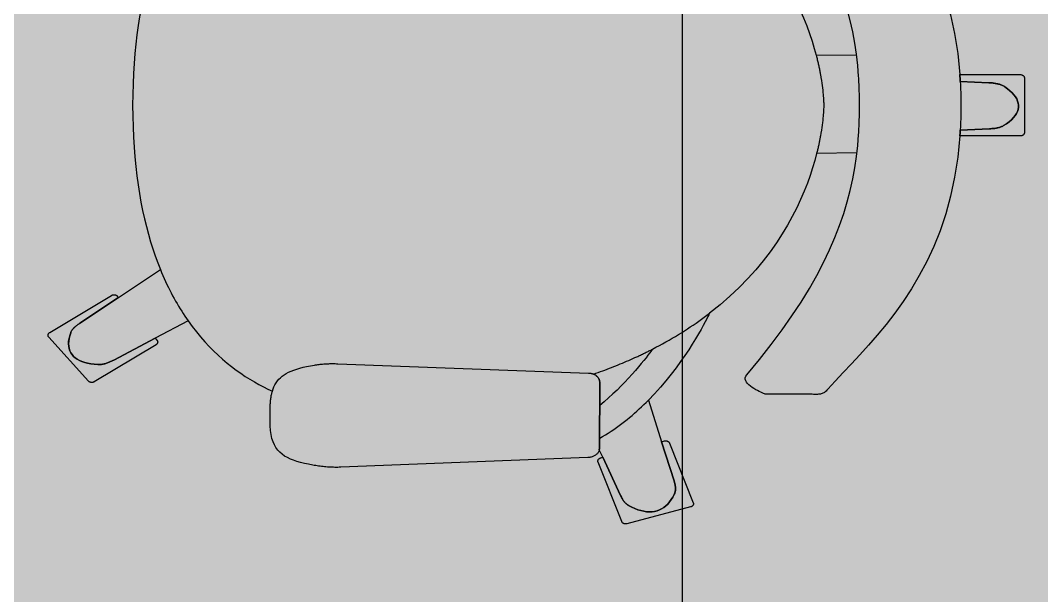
# Model space of a CAD drawing. Header units: metres. Extents: x -3.1 to 3, y -13.3 to 13.4.
# Drawn here: x 0.022 to 0.708, y 4.746 to 5.133 of the extents above; entities that cross this region are included whole.
import ezdxf

# ---------------------------------------------------------------- set-up
doc = ezdxf.new("R2010")
doc.units = ezdxf.units.M
doc.header["$MEASUREMENT"] = 0
doc.layers.add('Poly-Furniture', color=45, linetype='Continuous')
doc.layers.add('Poly-RoomsHatch', color=31, linetype='Continuous')

msp = doc.modelspace()

# ---------------------------------------------------------------- hatches: boundary and pattern name
at = {"layer": 'Poly-RoomsHatch'}
h = msp.add_hatch(color=31, dxfattribs=at)
h.dxf.hatch_style = 1
h.paths.add_polyline_path([(-2.755273, -11.584335), (0.893237, -11.584335), (0.893237, -7.204682), (2.755273, -7.204682), (2.755273, 9.589497), (1.219811, 9.589497), (-1.184988, 9.589497), (-1.184988, 10.128293), (-2.755273, 10.128293)])

# ---------------------------------------------------------------- linework, layer by layer
at = {"layer": 'Poly-Furniture', "color": 45}
for points in [[(0.466734, 3.137456), (0.466734, 5.440081)], [(0.564294, 5.26651), (0.56931, 5.261036), (0.574608, 5.255371), (0.580132, 5.24948), (0.585826, 5.24333), (0.591631, 5.236884), (0.597493, 5.230109), (0.603354, 5.222971), (0.609157, 5.215434), (0.614846, 5.207464), (0.620364, 5.199027), (0.625654, 5.190088), (0.63066, 5.180613), (0.635325, 5.170567), (0.639592, 5.159915), (0.643405, 5.148624), (0.646707, 5.136658), (0.649441, 5.123983), (0.651551, 5.110564), (0.652979, 5.096367)], [(0.584991, 5.095128), (0.584398, 5.102562), (0.583566, 5.110035), (0.582472, 5.117561), (0.581091, 5.125154), (0.579401, 5.132829), (0.577377, 5.140599), (0.574995, 5.14848), (0.572232, 5.156485), (0.569063, 5.164629), (0.565466, 5.172926), (0.561415, 5.18139), (0.556887, 5.190036), (0.551859, 5.198877), (0.546306, 5.207929), (0.540205, 5.217205), (0.533532, 5.226719), (0.526263, 5.236486), (0.518373, 5.246521), (0.50984, 5.256837)], [(0.48442, 5.215889), (0.491463, 5.210254), (0.498063, 5.20452), (0.504236, 5.198706), (0.509995, 5.192828), (0.515354, 5.186906), (0.520329, 5.180956), (0.524934, 5.174998), (0.529182, 5.169049), (0.533088, 5.163126), (0.536667, 5.157249), (0.539933, 5.151434), (0.5429, 5.145701), (0.545582, 5.140067), (0.547994, 5.134549), (0.55015, 5.129167), (0.552065, 5.123937), (0.553752, 5.118879), (0.555227, 5.114009), (0.556503, 5.109347)], [(0.11599, 5.186378), (0.114228, 5.181916), (0.112536, 5.177314), (0.110917, 5.172572), (0.109374, 5.167686), (0.10791, 5.162655), (0.106527, 5.157476), (0.105229, 5.152147), (0.104018, 5.146666), (0.102897, 5.141031), (0.10187, 5.13524), (0.100938, 5.129291), (0.100105, 5.123181), (0.099374, 5.116909), (0.098748, 5.110471), (0.098229, 5.103867), (0.09782, 5.097093), (0.097525, 5.090148), (0.097345, 5.08303), (0.097285, 5.075736)], [(0.556503, 5.109347), (0.556695, 5.108605), (0.556881, 5.107869), (0.557063, 5.10714), (0.55724, 5.106416), (0.557412, 5.105699), (0.557579, 5.104989), (0.557742, 5.104285), (0.5579, 5.103587), (0.558053, 5.102896), (0.558203, 5.102212), (0.558347, 5.101534), (0.558488, 5.100863), (0.558625, 5.1002), (0.558757, 5.099543), (0.558885, 5.098893), (0.55901, 5.098251), (0.559131, 5.097616), (0.559248, 5.096988), (0.559361, 5.096367)], [(0.583677, 5.109158), (0.55651, 5.109347)], [(0.559361, 5.096367), (0.559704, 5.0944), (0.56001, 5.092515), (0.56028, 5.090715), (0.560517, 5.089003), (0.560723, 5.087382), (0.5609, 5.085854), (0.561051, 5.084423), (0.561176, 5.08309), (0.56128, 5.081859), (0.561363, 5.080733), (0.561428, 5.079713), (0.561477, 5.078803), (0.561513, 5.078006), (0.561537, 5.077324), (0.561552, 5.076759), (0.561559, 5.076316), (0.561562, 5.075996), (0.561562, 5.075801), (0.561562, 5.075736)], [(0.585599, 5.075593), (0.585597, 5.076615), (0.585593, 5.077637), (0.585586, 5.078661), (0.585575, 5.079686), (0.585561, 5.080712), (0.585544, 5.081739), (0.585524, 5.082767), (0.5855, 5.083795), (0.585472, 5.084825), (0.585442, 5.085854), (0.585407, 5.086884), (0.585369, 5.087915), (0.585327, 5.088945), (0.585281, 5.089976), (0.585231, 5.091007), (0.585177, 5.092037), (0.585119, 5.093068), (0.585057, 5.094098), (0.584991, 5.095128)], [(0.652979, 5.096367), (0.693612, 5.096367)], [(0.653273, 5.091833), (0.65326, 5.092074), (0.653248, 5.092314), (0.653235, 5.092555), (0.653221, 5.092795), (0.653208, 5.093034), (0.653194, 5.093274), (0.653179, 5.093513), (0.653165, 5.093753), (0.653149, 5.093992), (0.653134, 5.09423), (0.653118, 5.094469), (0.653102, 5.094707), (0.653086, 5.094945), (0.653069, 5.095183), (0.653052, 5.09542), (0.653034, 5.095657), (0.653016, 5.095894), (0.652998, 5.096131), (0.652979, 5.096367)], [(0.652979, 5.096367), (0.652998, 5.096131), (0.653016, 5.095894), (0.653034, 5.095657), (0.653051, 5.09542), (0.653069, 5.095183), (0.653086, 5.094945), (0.653102, 5.094707), (0.653118, 5.094469), (0.653134, 5.09423), (0.653149, 5.093992), (0.653164, 5.093753), (0.653179, 5.093513), (0.653194, 5.093274), (0.653208, 5.093034), (0.653221, 5.092795), (0.653235, 5.092555), (0.653248, 5.092314), (0.65326, 5.092074), (0.653273, 5.091833)], [(0.653273, 5.091833), (0.672475, 5.090908)], [(0.672474, 5.090908), (0.653273, 5.091833)], [(0.653273, 5.091833), (0.65332, 5.090996), (0.653365, 5.090157), (0.653407, 5.089314), (0.653446, 5.088469), (0.653484, 5.087622), (0.653518, 5.086772), (0.65355, 5.085919), (0.653579, 5.085064), (0.653606, 5.084206), (0.65363, 5.083345), (0.653652, 5.082482), (0.653671, 5.081616), (0.653688, 5.080748), (0.653702, 5.079876), (0.653713, 5.079002), (0.653722, 5.078126), (0.653729, 5.077246), (0.653733, 5.076364), (0.653734, 5.075479)], [(0.683144, 5.088196), (0.682674, 5.088493), (0.682187, 5.088768), (0.681685, 5.089022), (0.681168, 5.089255), (0.680639, 5.08947), (0.680098, 5.089665), (0.679546, 5.089843), (0.678985, 5.090004), (0.678414, 5.090149), (0.677837, 5.090279), (0.677252, 5.090395), (0.676663, 5.090497), (0.676069, 5.090586), (0.675471, 5.090664), (0.674872, 5.090731), (0.674272, 5.090788), (0.673671, 5.090836), (0.673072, 5.090876), (0.672474, 5.090908)], [(0.672475, 5.090908), (0.673072, 5.090876), (0.673671, 5.090836), (0.674272, 5.090788), (0.674872, 5.090731), (0.675472, 5.090664), (0.676069, 5.090586), (0.676663, 5.090497), (0.677252, 5.090395), (0.677837, 5.090279), (0.678415, 5.090149), (0.678985, 5.090004), (0.679546, 5.089843), (0.680098, 5.089665), (0.680639, 5.08947), (0.681168, 5.089255), (0.681685, 5.089022), (0.682187, 5.088768), (0.682674, 5.088493), (0.683144, 5.088196)], [(0.693612, 5.096367), (0.693851, 5.096359), (0.694085, 5.096334), (0.694312, 5.096294), (0.694533, 5.096239), (0.694745, 5.096169), (0.694949, 5.096086), (0.695143, 5.095991), (0.695326, 5.095883), (0.695498, 5.095764), (0.695658, 5.095634), (0.695804, 5.095493), (0.695937, 5.095344), (0.696054, 5.095186), (0.696156, 5.09502), (0.696242, 5.094847), (0.696309, 5.094667), (0.696359, 5.094481), (0.696389, 5.09429), (0.6964, 5.094095)], [(0.6964, 5.094095), (0.6964, 5.057383)], [(0.683144, 5.088196), (0.68501, 5.086869), (0.686668, 5.085524), (0.688117, 5.084164), (0.689356, 5.082791), (0.690386, 5.081406), (0.691205, 5.080012), (0.691812, 5.078611), (0.692207, 5.077205), (0.69239, 5.075797), (0.692359, 5.074389), (0.692114, 5.072982), (0.691654, 5.071579), (0.690979, 5.070183), (0.690087, 5.068795), (0.688978, 5.067417), (0.687652, 5.066052), (0.686108, 5.064702), (0.684345, 5.063368), (0.682362, 5.062054)], [(0.682362, 5.062054), (0.684345, 5.063368), (0.686108, 5.064702), (0.687652, 5.066052), (0.688978, 5.067417), (0.690087, 5.068795), (0.690978, 5.070183), (0.691654, 5.071579), (0.692114, 5.072982), (0.692359, 5.074389), (0.69239, 5.075797), (0.692207, 5.077205), (0.691812, 5.078611), (0.691204, 5.080012), (0.690386, 5.081406), (0.689356, 5.082791), (0.688117, 5.084164), (0.686668, 5.085524), (0.68501, 5.086869), (0.683144, 5.088196)], [(0.097285, 5.075736), (0.097345, 5.068444), (0.097523, 5.06133), (0.097817, 5.054393), (0.098223, 5.04763), (0.098739, 5.041038), (0.099361, 5.034615), (0.100088, 5.028358), (0.100916, 5.022265), (0.101842, 5.016334), (0.102864, 5.010561), (0.103978, 5.004945), (0.105183, 4.999483), (0.106474, 4.994173), (0.10785, 4.989011), (0.109307, 4.983996), (0.110843, 4.979125), (0.112454, 4.974395), (0.114138, 4.969805), (0.115892, 4.965351)], [(0.561562, 5.075736), (0.561562, 5.075671), (0.561562, 5.075477), (0.561559, 5.075156), (0.561552, 5.074713), (0.561537, 5.074149), (0.561513, 5.073466), (0.561477, 5.072669), (0.561428, 5.071759), (0.561363, 5.07074), (0.56128, 5.069614), (0.561176, 5.068383), (0.561051, 5.067051), (0.5609, 5.065619), (0.560723, 5.064092), (0.560517, 5.062472), (0.56028, 5.060761), (0.56001, 5.058962), (0.559704, 5.057077), (0.559361, 5.055111)], [(0.585005, 5.056201), (0.585069, 5.057224), (0.585129, 5.058245), (0.585186, 5.059267), (0.585238, 5.060288), (0.585286, 5.061309), (0.585331, 5.06233), (0.585372, 5.063351), (0.58541, 5.064371), (0.585444, 5.065391), (0.585474, 5.066412), (0.585501, 5.067432), (0.585524, 5.068452), (0.585544, 5.069472), (0.585561, 5.070492), (0.585575, 5.071512), (0.585586, 5.072532), (0.585593, 5.073552), (0.585597, 5.074573), (0.585599, 5.075593)], [(0.653734, 5.075479), (0.653733, 5.074594), (0.653729, 5.073711), (0.653722, 5.072831), (0.653713, 5.071954), (0.653702, 5.071079), (0.653688, 5.070206), (0.653671, 5.069336), (0.653652, 5.068469), (0.65363, 5.067604), (0.653606, 5.066742), (0.653579, 5.065882), (0.65355, 5.065026), (0.653518, 5.064171), (0.653484, 5.06332), (0.653446, 5.062471), (0.653407, 5.061625), (0.653365, 5.060781), (0.65332, 5.05994), (0.653273, 5.059102)], [(0.50984, 4.894498), (0.518381, 4.904823), (0.526276, 4.914864), (0.53355, 4.924636), (0.540228, 4.934153), (0.546332, 4.943431), (0.551887, 4.952482), (0.556917, 4.961322), (0.561445, 4.969966), (0.565496, 4.978427), (0.569094, 4.986721), (0.572262, 4.994861), (0.575024, 5.002862), (0.577404, 5.010739), (0.579426, 5.018506), (0.581114, 5.026178), (0.582492, 5.033769), (0.583584, 5.041294), (0.584414, 5.048766), (0.585005, 5.056201)], [(0.653021, 5.055111), (0.653037, 5.055319), (0.653052, 5.055528), (0.653067, 5.055736), (0.653081, 5.055945), (0.653096, 5.056154), (0.65311, 5.056364), (0.653124, 5.056573), (0.653137, 5.056783), (0.653151, 5.056993), (0.653164, 5.057203), (0.653177, 5.057413), (0.65319, 5.057624), (0.653202, 5.057834), (0.653215, 5.058045), (0.653227, 5.058256), (0.653239, 5.058467), (0.65325, 5.058679), (0.653262, 5.05889), (0.653273, 5.059102)], [(0.653273, 5.059102), (0.653262, 5.05889), (0.65325, 5.058679), (0.653239, 5.058467), (0.653227, 5.058256), (0.653215, 5.058045), (0.653202, 5.057834), (0.65319, 5.057624), (0.653177, 5.057413), (0.653164, 5.057203), (0.653151, 5.056993), (0.653137, 5.056783), (0.653124, 5.056573), (0.65311, 5.056364), (0.653096, 5.056154), (0.653081, 5.055945), (0.653066, 5.055736), (0.653052, 5.055528), (0.653037, 5.055319), (0.653021, 5.055111)], [(0.672859, 5.059941), (0.653273, 5.059102)], [(0.653273, 5.059102), (0.672859, 5.059941)], [(0.682362, 5.062054), (0.681937, 5.061805), (0.681499, 5.061577), (0.681048, 5.061369), (0.680584, 5.06118), (0.68011, 5.061008), (0.679625, 5.060854), (0.679132, 5.060715), (0.67863, 5.060592), (0.678121, 5.060482), (0.677606, 5.060386), (0.677086, 5.060301), (0.676562, 5.060228), (0.676035, 5.060165), (0.675505, 5.06011), (0.674974, 5.060064), (0.674443, 5.060025), (0.673913, 5.059993), (0.673385, 5.059965), (0.672859, 5.059941)], [(0.672859, 5.059941), (0.673385, 5.059965), (0.673913, 5.059993), (0.674443, 5.060025), (0.674974, 5.060064), (0.675505, 5.06011), (0.676035, 5.060165), (0.676562, 5.060228), (0.677086, 5.060301), (0.677606, 5.060386), (0.678121, 5.060482), (0.67863, 5.060592), (0.679132, 5.060715), (0.679625, 5.060854), (0.68011, 5.061008), (0.680584, 5.06118), (0.681048, 5.061369), (0.681499, 5.061577), (0.681937, 5.061805), (0.682362, 5.062054)], [(0.6964, 5.057383), (0.696389, 5.057188), (0.696359, 5.056997), (0.696309, 5.056811), (0.696242, 5.056631), (0.696156, 5.056458), (0.696054, 5.056292), (0.695937, 5.056134), (0.695804, 5.055984), (0.695658, 5.055844), (0.695498, 5.055714), (0.695326, 5.055595), (0.695143, 5.055487), (0.694949, 5.055391), (0.694745, 5.055308), (0.694533, 5.055239), (0.694312, 5.055184), (0.694085, 5.055144), (0.693851, 5.055119), (0.693612, 5.055111)], [(0.559361, 5.055111), (0.559257, 5.054538), (0.559149, 5.05396), (0.559039, 5.053375), (0.558925, 5.052785), (0.558807, 5.052188), (0.558687, 5.051585), (0.558563, 5.050976), (0.558435, 5.050361), (0.558304, 5.04974), (0.558169, 5.049113), (0.55803, 5.048481), (0.557888, 5.047843), (0.557742, 5.047199), (0.557592, 5.04655), (0.557438, 5.045895), (0.55728, 5.045235), (0.557118, 5.044569), (0.556953, 5.043898), (0.556782, 5.043222)], [(0.653021, 5.055111), (0.651614, 5.040869), (0.64952, 5.027413), (0.646799, 5.014709), (0.643506, 5.002721), (0.639698, 4.991413), (0.635433, 4.980751), (0.630768, 4.970699), (0.625759, 4.961221), (0.620464, 4.952284), (0.614939, 4.94385), (0.609242, 4.935886), (0.603429, 4.928355), (0.597558, 4.921223), (0.591685, 4.914454), (0.585868, 4.908014), (0.580163, 4.901866), (0.574628, 4.895975), (0.569319, 4.890306), (0.564294, 4.884825)], [(0.693612, 5.055111), (0.653021, 5.055111)], [(0.693612, 5.055111), (0.693612, 5.055111)], [(0.556782, 5.043222), (0.555539, 5.038566), (0.554097, 5.033694), (0.552441, 5.028626), (0.550557, 5.02338), (0.548429, 5.017974), (0.546043, 5.012427), (0.543384, 5.006757), (0.540438, 5.000984), (0.537189, 4.995124), (0.533624, 4.989198), (0.529726, 4.983223), (0.525482, 4.977219), (0.520877, 4.971203), (0.515896, 4.965194), (0.510524, 4.95921), (0.504746, 4.953271), (0.498548, 4.947394), (0.491915, 4.941599), (0.484832, 4.935903)], [(0.583887, 5.043781), (0.556782, 5.043216)], [(0.087761, 4.946513), (0.115886, 4.96534)], [(0.115892, 4.965351), (0.116754, 4.963268), (0.11763, 4.961215), (0.118521, 4.959194), (0.119427, 4.957203), (0.120346, 4.955243), (0.121279, 4.953313), (0.122226, 4.951412), (0.123186, 4.949541), (0.124159, 4.9477), (0.125144, 4.945888), (0.126141, 4.944105), (0.127151, 4.942351), (0.128172, 4.940625), (0.129205, 4.938927), (0.130248, 4.937258), (0.131303, 4.935616), (0.132368, 4.934002), (0.133443, 4.932415), (0.134528, 4.930855)], [(0.04156, 4.922975), (0.083051, 4.947912)], [(0.087761, 4.946519), (0.061781, 4.929131)], [(0.061781, 4.929119), (0.087761, 4.946513)], [(0.083051, 4.947912), (0.08325, 4.948021), (0.083455, 4.948114), (0.083668, 4.948192), (0.083885, 4.948254), (0.084106, 4.948301), (0.08433, 4.948332), (0.084555, 4.948349), (0.084781, 4.94835), (0.085006, 4.948337), (0.085229, 4.948309), (0.085448, 4.948266), (0.085663, 4.94821), (0.085873, 4.948139), (0.086075, 4.948054), (0.08627, 4.947956), (0.086455, 4.947843), (0.08663, 4.947718), (0.086793, 4.947579), (0.086943, 4.947427)], [(0.086943, 4.947427), (0.087761, 4.946519)], [(0.484832, 4.935903), (0.484715, 4.93565), (0.484363, 4.934909), (0.483778, 4.933712), (0.482962, 4.932089), (0.481915, 4.93007), (0.480639, 4.927688), (0.479135, 4.924971), (0.477405, 4.92195), (0.475448, 4.918657), (0.473268, 4.915122), (0.470864, 4.911375), (0.468239, 4.907447), (0.465392, 4.903369), (0.462327, 4.89917), (0.459043, 4.894883), (0.455543, 4.890537), (0.451827, 4.886163), (0.447896, 4.881791), (0.443753, 4.877453)], [(0.446597, 4.911795), (0.448871, 4.912975), (0.451115, 4.914167), (0.453329, 4.91537), (0.455513, 4.916583), (0.457667, 4.917807), (0.459792, 4.919041), (0.461888, 4.920285), (0.463955, 4.921539), (0.465993, 4.922803), (0.468002, 4.924075), (0.469983, 4.925357), (0.471936, 4.926647), (0.473861, 4.927946), (0.475758, 4.929253), (0.477627, 4.930568), (0.479469, 4.931891), (0.481284, 4.933221), (0.483071, 4.934559), (0.484832, 4.935903)], [(0.055653, 4.922821), (0.055815, 4.923227), (0.056003, 4.923623), (0.056216, 4.924009), (0.056452, 4.924386), (0.056711, 4.924754), (0.05699, 4.925113), (0.057287, 4.925463), (0.057602, 4.925806), (0.057933, 4.92614), (0.058278, 4.926467), (0.058637, 4.926786), (0.059006, 4.927099), (0.059385, 4.927405), (0.059773, 4.927705), (0.060167, 4.927999), (0.060566, 4.928287), (0.06097, 4.928569), (0.061375, 4.928847), (0.061781, 4.929119)], [(0.061781, 4.929131), (0.061375, 4.928857), (0.06097, 4.928579), (0.060566, 4.928296), (0.060167, 4.928007), (0.059773, 4.927713), (0.059385, 4.927413), (0.059006, 4.927106), (0.058637, 4.926793), (0.058279, 4.926473), (0.057934, 4.926146), (0.057604, 4.925812), (0.057289, 4.925469), (0.056992, 4.925119), (0.056714, 4.92476), (0.056456, 4.924392), (0.05622, 4.924015), (0.056008, 4.923629), (0.055821, 4.923233), (0.05566, 4.922827)], [(0.134528, 4.93085), (0.112406, 4.919132)], [(0.134528, 4.930855), (0.137271, 4.92708), (0.140067, 4.923467), (0.142912, 4.920013), (0.1458, 4.916715), (0.148728, 4.913569), (0.151691, 4.910572), (0.154682, 4.907719), (0.157699, 4.905007), (0.160735, 4.902433), (0.163786, 4.899994), (0.166847, 4.897685), (0.169914, 4.895502), (0.172982, 4.893444), (0.176045, 4.891505), (0.179099, 4.889682), (0.182139, 4.887972), (0.18516, 4.886371), (0.188158, 4.884876), (0.191127, 4.883483)], [(0.040973, 4.919795), (0.040839, 4.919957), (0.040725, 4.920125), (0.04063, 4.920298), (0.040554, 4.920476), (0.040497, 4.920657), (0.040458, 4.92084), (0.040438, 4.921024), (0.040437, 4.921208), (0.040453, 4.921392), (0.040487, 4.921574), (0.040539, 4.921754), (0.040608, 4.921929), (0.040695, 4.9221), (0.040799, 4.922266), (0.040919, 4.922425), (0.041056, 4.922576), (0.04121, 4.922719), (0.04138, 4.922852), (0.041566, 4.922975)], [(0.067588, 4.890221), (0.040973, 4.919795)], [(0.041566, 4.922975), (0.04156, 4.922975)], [(0.04156, 4.922975), (0.04156, 4.922975)], [(0.073981, 4.901385), (0.071515, 4.90155), (0.069204, 4.90183), (0.067049, 4.902224), (0.065054, 4.90273), (0.063219, 4.903347), (0.061548, 4.904074), (0.060043, 4.904908), (0.058705, 4.905848), (0.057537, 4.906894), (0.05654, 4.908044), (0.055718, 4.909296), (0.055071, 4.910648), (0.054603, 4.9121), (0.054315, 4.91365), (0.054209, 4.915297), (0.054288, 4.917039), (0.054554, 4.918874), (0.055008, 4.920802), (0.055653, 4.922821)], [(0.05566, 4.922827), (0.055016, 4.920807), (0.054562, 4.918879), (0.054297, 4.917043), (0.054219, 4.9153), (0.054325, 4.913654), (0.054613, 4.912103), (0.055081, 4.910651), (0.055728, 4.909299), (0.05655, 4.908047), (0.057546, 4.906898), (0.058714, 4.905852), (0.060052, 4.904912), (0.061557, 4.904078), (0.063227, 4.903352), (0.065061, 4.902735), (0.067056, 4.90223), (0.069211, 4.901836), (0.071522, 4.901556), (0.073988, 4.90139)], [(0.112406, 4.919132), (0.08454, 4.904371)], [(0.084547, 4.904371), (0.112413, 4.919132)], [(0.112413, 4.919132), (0.113566, 4.917853)], [(0.112972, 4.914672), (0.07148, 4.889736)], [(0.113566, 4.917853), (0.113699, 4.917691), (0.113814, 4.917523), (0.113909, 4.917349), (0.113984, 4.917172), (0.114042, 4.916991), (0.11408, 4.916808), (0.1141, 4.916624), (0.114102, 4.916439), (0.114085, 4.916256), (0.114051, 4.916074), (0.113999, 4.915894), (0.11393, 4.915718), (0.113843, 4.915547), (0.11374, 4.915382), (0.113619, 4.915223), (0.113482, 4.915071), (0.113328, 4.914929), (0.113158, 4.914795), (0.112972, 4.914672)], [(0.406894, 4.894978), (0.408448, 4.895518), (0.409993, 4.896064), (0.411526, 4.896614), (0.413049, 4.897169), (0.414561, 4.897729), (0.416063, 4.898293), (0.417555, 4.898862), (0.419036, 4.899435), (0.420507, 4.900013), (0.421968, 4.900595), (0.423419, 4.901182), (0.424859, 4.901773), (0.426289, 4.902368), (0.42771, 4.902967), (0.42912, 4.903571), (0.43052, 4.904179), (0.431911, 4.904791), (0.433291, 4.905407), (0.434662, 4.906027)], [(0.446604, 4.911795), (0.446471, 4.911612), (0.44608, 4.91108), (0.445443, 4.910226), (0.444571, 4.909075), (0.443476, 4.907654), (0.442168, 4.905988), (0.44066, 4.904103), (0.438962, 4.902026), (0.437087, 4.899782), (0.435046, 4.897398), (0.43285, 4.894899), (0.43051, 4.892311), (0.428038, 4.889661), (0.425446, 4.886974), (0.422745, 4.884277), (0.419946, 4.881595), (0.417062, 4.878954), (0.414102, 4.876381), (0.411079, 4.873901)], [(0.434662, 4.906027), (0.43531, 4.906323), (0.435955, 4.90662), (0.436598, 4.906918), (0.437239, 4.907217), (0.437878, 4.907516), (0.438515, 4.907817), (0.439149, 4.908118), (0.439782, 4.90842), (0.440412, 4.908723), (0.44104, 4.909026), (0.441666, 4.909331), (0.44229, 4.909636), (0.442911, 4.909942), (0.443531, 4.910249), (0.444148, 4.910556), (0.444763, 4.910865), (0.445377, 4.911174), (0.445988, 4.911484), (0.446597, 4.911795)], [(0.08454, 4.904371), (0.084035, 4.904107), (0.083523, 4.903848), (0.083005, 4.903596), (0.08248, 4.903351), (0.081949, 4.903114), (0.081411, 4.902887), (0.080868, 4.902671), (0.080319, 4.902468), (0.079765, 4.902278), (0.079206, 4.902103), (0.078641, 4.901943), (0.078073, 4.901801), (0.077499, 4.901677), (0.076922, 4.901572), (0.076341, 4.901489), (0.075756, 4.901427), (0.075167, 4.901388), (0.074576, 4.901374), (0.073981, 4.901385)], [(0.073988, 4.90139), (0.074583, 4.901378), (0.075174, 4.901392), (0.075763, 4.90143), (0.076348, 4.901492), (0.076929, 4.901576), (0.077506, 4.90168), (0.07808, 4.901804), (0.078648, 4.901946), (0.079213, 4.902106), (0.079772, 4.902281), (0.080326, 4.902471), (0.080875, 4.902674), (0.081418, 4.90289), (0.081956, 4.903116), (0.082487, 4.903353), (0.083012, 4.903598), (0.08353, 4.90385), (0.084042, 4.904108), (0.084547, 4.904371)], [(0.191127, 4.883483), (0.19163, 4.88502), (0.192218, 4.886473), (0.192897, 4.887843), (0.19367, 4.889135), (0.194541, 4.890351), (0.195515, 4.891493), (0.196596, 4.892566), (0.197787, 4.893571), (0.199094, 4.894512), (0.200519, 4.895392), (0.202068, 4.896213), (0.203745, 4.896979), (0.205553, 4.897692), (0.207497, 4.898355), (0.20958, 4.898972), (0.211808, 4.899545), (0.214184, 4.900077), (0.216713, 4.900571), (0.219398, 4.901031)], [(0.219398, 4.901031), (0.220178, 4.901152), (0.22096, 4.901266), (0.221745, 4.901373), (0.222533, 4.901471), (0.223324, 4.901562), (0.22412, 4.901644), (0.22492, 4.901719), (0.225726, 4.901786), (0.226536, 4.901844), (0.227353, 4.901894), (0.228176, 4.901936), (0.229006, 4.901969), (0.229844, 4.901993), (0.230689, 4.902009), (0.231543, 4.902016), (0.232405, 4.902015), (0.233277, 4.902004), (0.234159, 4.901985), (0.23505, 4.901956)], [(0.23505, 4.901956), (0.403456, 4.895663)], [(0.403456, 4.895663), (0.403651, 4.89566), (0.403844, 4.895653), (0.404036, 4.895643), (0.404227, 4.895628), (0.404417, 4.89561), (0.404605, 4.895587), (0.404791, 4.895562), (0.404976, 4.895532), (0.40516, 4.895499), (0.405341, 4.895462), (0.405522, 4.895422), (0.4057, 4.895378), (0.405876, 4.895331), (0.406051, 4.89528), (0.406224, 4.895226), (0.406394, 4.895169), (0.406563, 4.895109), (0.406729, 4.895045), (0.406894, 4.894978)], [(0.406894, 4.894978), (0.40728, 4.894804), (0.407652, 4.894613), (0.40801, 4.894405), (0.408352, 4.894182), (0.408678, 4.893943), (0.408987, 4.893689), (0.409278, 4.893422), (0.40955, 4.893142), (0.409803, 4.892849), (0.410036, 4.892544), (0.410247, 4.892228), (0.410436, 4.891902), (0.410603, 4.891566), (0.410746, 4.891221), (0.410865, 4.890867), (0.410958, 4.890506), (0.411026, 4.890137), (0.411066, 4.889762), (0.411079, 4.889382)], [(0.411079, 4.889382), (0.411066, 4.889762), (0.411026, 4.890137), (0.410958, 4.890506), (0.410865, 4.890867), (0.410746, 4.891221), (0.410603, 4.891566), (0.410436, 4.891902), (0.410247, 4.892228), (0.410036, 4.892544), (0.409803, 4.892849), (0.40955, 4.893142), (0.409278, 4.893422), (0.408987, 4.893689), (0.408678, 4.893943), (0.408352, 4.894182), (0.40801, 4.894405), (0.407652, 4.894613), (0.40728, 4.894804), (0.406894, 4.894978)], [(0.522271, 4.881439), (0.52213, 4.881494), (0.521728, 4.881655), (0.521104, 4.881917), (0.520291, 4.882272), (0.519326, 4.882714), (0.518244, 4.883236), (0.517082, 4.883834), (0.515874, 4.884499), (0.514657, 4.885226), (0.513467, 4.886009), (0.512339, 4.88684), (0.511309, 4.887715), (0.510412, 4.888625), (0.509685, 4.889566), (0.509163, 4.890531), (0.508881, 4.891512), (0.508877, 4.892505), (0.509185, 4.893502), (0.50984, 4.894498)], [(0.07148, 4.889736), (0.071282, 4.889627), (0.071076, 4.889533), (0.070864, 4.889456), (0.070646, 4.889394), (0.070425, 4.889347), (0.070201, 4.889315), (0.069976, 4.889299), (0.06975, 4.889298), (0.069525, 4.889311), (0.069302, 4.889339), (0.069083, 4.889381), (0.068868, 4.889438), (0.068658, 4.889509), (0.068456, 4.889594), (0.068261, 4.889692), (0.068076, 4.889804), (0.067901, 4.88993), (0.067738, 4.890069), (0.067588, 4.890221)], [(0.411079, 4.889382), (0.410835, 4.845116)], [(0.410835, 4.845116), (0.411079, 4.889382)], [(0.564294, 4.884825), (0.563687, 4.884173), (0.563114, 4.883606), (0.562567, 4.883118), (0.562037, 4.882703), (0.561515, 4.882355), (0.560992, 4.88207), (0.56046, 4.881841), (0.559909, 4.881663), (0.55933, 4.88153), (0.558716, 4.881437), (0.558056, 4.881377), (0.557342, 4.881345), (0.556565, 4.881336), (0.555717, 4.881344), (0.554788, 4.881363), (0.55377, 4.881388), (0.552653, 4.881412), (0.551429, 4.881431), (0.550088, 4.881439)], [(0.189653, 4.870932), (0.18966, 4.871703), (0.189675, 4.87246), (0.189696, 4.873205), (0.189724, 4.873937), (0.18976, 4.874657), (0.189803, 4.875364), (0.189854, 4.876059), (0.189912, 4.876741), (0.189979, 4.877412), (0.190053, 4.878071), (0.190137, 4.878717), (0.190228, 4.879353), (0.190329, 4.879976), (0.190438, 4.880589), (0.190557, 4.881189), (0.190685, 4.881779), (0.190822, 4.882358), (0.19097, 4.882926), (0.191127, 4.883483)], [(0.550088, 4.881439), (0.522271, 4.881439)], [(0.550088, 4.881439), (0.550088, 4.881439)], [(0.189611, 4.86352), (0.189653, 4.870932)], [(0.411079, 4.851808), (0.413024, 4.852946), (0.414944, 4.854114), (0.41684, 4.855312), (0.418711, 4.856538), (0.420556, 4.857792), (0.422377, 4.859071), (0.424173, 4.860374), (0.425944, 4.861701), (0.42769, 4.863049), (0.42941, 4.864418), (0.431106, 4.865807), (0.432776, 4.867213), (0.43442, 4.868636), (0.43604, 4.870074), (0.437634, 4.871527), (0.439202, 4.872993), (0.440744, 4.87447), (0.442261, 4.875957), (0.443753, 4.877453)], [(0.443753, 4.877453), (0.452641, 4.849496)], [(0.218329, 4.833775), (0.215454, 4.834357), (0.212721, 4.834959), (0.210133, 4.835595), (0.20769, 4.836282), (0.205394, 4.837037), (0.203248, 4.837874), (0.201251, 4.838809), (0.199407, 4.839859), (0.197716, 4.84104), (0.196181, 4.842367), (0.194802, 4.843856), (0.193582, 4.845523), (0.192522, 4.847385), (0.191623, 4.849456), (0.190888, 4.851754), (0.190317, 4.854293), (0.189913, 4.85709), (0.189677, 4.86016), (0.189611, 4.86352)], [(0.410716, 4.844048), (0.410595, 4.843591), (0.410433, 4.843148), (0.410233, 4.842718), (0.409996, 4.842304), (0.409724, 4.841906), (0.409417, 4.841527), (0.40908, 4.841168), (0.408711, 4.84083), (0.408315, 4.840514), (0.407891, 4.840222), (0.407442, 4.839955), (0.40697, 4.839715), (0.406476, 4.839502), (0.405962, 4.839319), (0.405429, 4.839167), (0.40488, 4.839046), (0.404316, 4.83896), (0.403738, 4.838908), (0.403148, 4.838892)], [(0.410835, 4.845116), (0.410834, 4.845058), (0.410833, 4.845001), (0.410832, 4.844944), (0.410829, 4.844886), (0.410826, 4.84483), (0.410822, 4.844773), (0.410818, 4.844716), (0.410813, 4.84466), (0.410807, 4.844604), (0.410801, 4.844547), (0.410794, 4.844491), (0.410786, 4.844436), (0.410778, 4.84438), (0.410769, 4.844324), (0.41076, 4.844269), (0.41075, 4.844213), (0.410739, 4.844158), (0.410728, 4.844103), (0.410716, 4.844048)], [(0.410716, 4.844048), (0.410728, 4.844103), (0.410739, 4.844158), (0.41075, 4.844213), (0.41076, 4.844269), (0.410769, 4.844324), (0.410778, 4.84438), (0.410786, 4.844436), (0.410794, 4.844491), (0.410801, 4.844547), (0.410807, 4.844604), (0.410813, 4.84466), (0.410818, 4.844716), (0.410822, 4.844773), (0.410826, 4.84483), (0.410829, 4.844886), (0.410832, 4.844944), (0.410833, 4.845001), (0.410834, 4.845058), (0.410835, 4.845116)], [(0.413071, 4.839017), (0.410716, 4.844048)], [(0.452641, 4.849496), (0.460998, 4.823228)], [(0.452648, 4.849496), (0.454493, 4.849987)], [(0.461005, 4.823228), (0.452648, 4.849496)], [(0.454493, 4.849987), (0.454723, 4.850039), (0.454954, 4.850074), (0.455186, 4.850092), (0.455416, 4.850095), (0.455644, 4.850082), (0.455868, 4.850054), (0.456089, 4.850011), (0.456304, 4.849955), (0.456512, 4.849884), (0.456713, 4.8498), (0.456905, 4.849704), (0.457087, 4.849595), (0.457259, 4.849473), (0.457418, 4.849341), (0.457565, 4.849197), (0.457697, 4.849042), (0.457815, 4.848878), (0.457916, 4.848703), (0.458, 4.848519)], [(0.458, 4.848519), (0.473876, 4.808479)], [(0.403148, 4.838892), (0.237126, 4.832331)], [(0.409968, 4.835802), (0.409905, 4.835991), (0.409862, 4.83618), (0.409839, 4.836369), (0.409836, 4.836557), (0.409851, 4.836743), (0.409886, 4.836927), (0.409938, 4.837107), (0.410007, 4.837282), (0.410093, 4.837453), (0.410195, 4.837617), (0.410313, 4.837774), (0.410446, 4.837923), (0.410594, 4.838063), (0.410756, 4.838193), (0.410931, 4.838313), (0.41112, 4.838421), (0.41132, 4.838517), (0.411533, 4.8386), (0.411757, 4.838669)], [(0.411757, 4.838669), (0.413071, 4.839017)], [(0.413071, 4.839017), (0.425075, 4.813384)], [(0.425075, 4.813384), (0.413071, 4.839017)], [(0.218329, 4.833775), (0.218329, 4.833775)], [(0.237126, 4.832331), (0.236128, 4.832297), (0.235131, 4.832276), (0.234133, 4.832267), (0.233136, 4.83227), (0.232139, 4.832285), (0.231143, 4.832313), (0.230148, 4.832352), (0.229154, 4.832404), (0.228161, 4.832468), (0.227169, 4.832544), (0.226178, 4.832633), (0.22519, 4.832733), (0.224203, 4.832846), (0.223218, 4.83297), (0.222235, 4.833107), (0.221255, 4.833256), (0.220277, 4.833417), (0.219302, 4.83359), (0.218329, 4.833775)], [(0.425851, 4.795762), (0.409968, 4.835802)], [(0.460998, 4.823228), (0.461049, 4.823064), (0.4611, 4.822899), (0.46115, 4.822734), (0.461199, 4.822568), (0.461247, 4.822402), (0.461294, 4.822236), (0.46134, 4.822069), (0.461385, 4.821902), (0.461429, 4.821735), (0.461471, 4.821567), (0.461513, 4.821399), (0.461552, 4.821231), (0.461591, 4.821062), (0.461628, 4.820894), (0.461663, 4.820725), (0.461697, 4.820556), (0.461729, 4.820387), (0.461759, 4.820217), (0.461787, 4.820048)], [(0.461787, 4.820048), (0.46176, 4.820217), (0.461731, 4.820387), (0.461699, 4.820556), (0.461666, 4.820725), (0.461632, 4.820895), (0.461595, 4.821064), (0.461558, 4.821232), (0.461518, 4.821401), (0.461477, 4.821569), (0.461435, 4.821737), (0.461392, 4.821905), (0.461347, 4.822072), (0.461301, 4.822239), (0.461254, 4.822405), (0.461206, 4.822571), (0.461157, 4.822736), (0.461107, 4.822901), (0.461056, 4.823065), (0.461005, 4.823228)], [(0.461515, 4.81504), (0.46154, 4.815115), (0.461564, 4.81519), (0.461587, 4.815265), (0.46161, 4.815341), (0.461632, 4.815416), (0.461653, 4.815492), (0.461673, 4.815568), (0.461692, 4.815644), (0.461711, 4.81572), (0.461729, 4.815796), (0.461746, 4.815872), (0.461763, 4.815949), (0.461778, 4.816025), (0.461793, 4.816102), (0.461808, 4.816178), (0.461821, 4.816255), (0.461834, 4.816331), (0.461846, 4.816408), (0.461857, 4.816485)], [(0.461857, 4.816485), (0.461852, 4.816446), (0.461846, 4.816407), (0.46184, 4.816369), (0.461834, 4.81633), (0.461827, 4.816292), (0.46182, 4.816254), (0.461813, 4.816215), (0.461806, 4.816177), (0.461799, 4.816139), (0.461792, 4.816101), (0.461784, 4.816063), (0.461776, 4.816025), (0.461768, 4.815987), (0.46176, 4.815949), (0.461752, 4.815911), (0.461744, 4.815873), (0.461735, 4.815835), (0.461726, 4.815797), (0.461718, 4.815759)], [(0.461808, 4.819888), (0.461807, 4.819897), (0.461806, 4.819906), (0.461805, 4.819915), (0.461804, 4.819923), (0.461803, 4.819932), (0.461802, 4.81994), (0.461801, 4.819949), (0.4618, 4.819957), (0.461799, 4.819966), (0.461797, 4.819974), (0.461796, 4.819982), (0.461795, 4.819991), (0.461794, 4.819999), (0.461793, 4.820007), (0.461792, 4.820015), (0.461791, 4.820023), (0.46179, 4.820032), (0.461789, 4.82004), (0.461787, 4.820048)], [(0.461787, 4.820048), (0.461789, 4.82004), (0.46179, 4.820032), (0.461791, 4.820023), (0.461792, 4.820015), (0.461793, 4.820007), (0.461794, 4.819999), (0.461795, 4.819991), (0.461796, 4.819982), (0.461797, 4.819974), (0.461799, 4.819966), (0.4618, 4.819957), (0.461801, 4.819949), (0.461802, 4.81994), (0.461803, 4.819932), (0.461804, 4.819923), (0.461805, 4.819915), (0.461806, 4.819906), (0.461807, 4.819897), (0.461808, 4.819888)], [(0.461941, 4.818626), (0.461938, 4.818692), (0.461934, 4.818758), (0.46193, 4.818824), (0.461925, 4.81889), (0.46192, 4.818956), (0.461915, 4.819022), (0.461909, 4.819089), (0.461903, 4.819155), (0.461897, 4.819222), (0.46189, 4.819288), (0.461882, 4.819355), (0.461875, 4.819421), (0.461866, 4.819488), (0.461858, 4.819554), (0.461849, 4.819621), (0.461839, 4.819688), (0.46183, 4.819754), (0.461819, 4.819821), (0.461808, 4.819888)], [(0.461808, 4.819888), (0.461818, 4.819821), (0.461828, 4.819755), (0.461837, 4.819688), (0.461846, 4.819622), (0.461855, 4.819555), (0.461863, 4.819489), (0.461872, 4.819423), (0.461879, 4.819356), (0.461887, 4.81929), (0.461894, 4.819224), (0.461901, 4.819158), (0.461907, 4.819091), (0.461913, 4.819025), (0.461919, 4.818959), (0.461924, 4.818892), (0.461929, 4.818826), (0.461934, 4.818759), (0.461938, 4.818693), (0.461941, 4.818626)], [(0.461857, 4.816485), (0.461865, 4.816536), (0.461872, 4.816587), (0.461879, 4.816639), (0.461886, 4.81669), (0.461892, 4.816742), (0.461898, 4.816793), (0.461903, 4.816845), (0.461909, 4.816896), (0.461914, 4.816948), (0.461918, 4.816999), (0.461923, 4.817051), (0.461927, 4.817103), (0.461931, 4.817155), (0.461934, 4.817206), (0.461937, 4.817258), (0.461941, 4.81731), (0.461943, 4.817362), (0.461946, 4.817414), (0.461948, 4.817467)], [(0.461948, 4.817467), (0.461946, 4.817414), (0.461943, 4.817362), (0.461941, 4.81731), (0.461937, 4.817258), (0.461934, 4.817206), (0.461931, 4.817155), (0.461927, 4.817103), (0.461923, 4.817051), (0.461918, 4.816999), (0.461914, 4.816948), (0.461909, 4.816896), (0.461903, 4.816845), (0.461898, 4.816793), (0.461892, 4.816742), (0.461886, 4.81669), (0.461879, 4.816639), (0.461872, 4.816587), (0.461865, 4.816536), (0.461857, 4.816485)], [(0.461948, 4.817467), (0.461951, 4.817527), (0.461954, 4.817588), (0.461956, 4.817648), (0.461958, 4.817709), (0.461959, 4.81777), (0.46196, 4.817831), (0.461961, 4.817892), (0.461961, 4.817953), (0.461961, 4.818014), (0.46196, 4.818075), (0.461959, 4.818136), (0.461958, 4.818197), (0.461956, 4.818258), (0.461955, 4.818319), (0.461952, 4.818381), (0.46195, 4.818442), (0.461947, 4.818503), (0.461944, 4.818565), (0.461941, 4.818626)], [(0.461941, 4.818626), (0.461944, 4.818565), (0.461947, 4.818503), (0.46195, 4.818442), (0.461952, 4.818381), (0.461955, 4.818319), (0.461956, 4.818258), (0.461958, 4.818197), (0.461959, 4.818136), (0.46196, 4.818075), (0.461961, 4.818014), (0.461961, 4.817953), (0.461961, 4.817892), (0.46196, 4.817831), (0.461959, 4.81777), (0.461958, 4.817709), (0.461956, 4.817648), (0.461954, 4.817588), (0.461951, 4.817527), (0.461948, 4.817467)], [(0.425075, 4.813384), (0.425098, 4.813333), (0.425122, 4.813283), (0.425145, 4.813233), (0.425169, 4.813183), (0.425192, 4.813132), (0.425216, 4.813082), (0.42524, 4.813032), (0.425264, 4.812982), (0.425288, 4.812932), (0.425313, 4.812882), (0.425337, 4.812832), (0.425362, 4.812782), (0.425386, 4.812732), (0.425411, 4.812682), (0.425436, 4.812632), (0.425461, 4.812581), (0.425486, 4.812531), (0.425511, 4.812481), (0.425536, 4.81243)], [(0.425536, 4.81243), (0.425511, 4.812481), (0.425486, 4.812531), (0.425461, 4.812581), (0.425436, 4.812632), (0.425411, 4.812682), (0.425386, 4.812732), (0.425362, 4.812782), (0.425337, 4.812832), (0.425313, 4.812882), (0.425288, 4.812932), (0.425264, 4.812982), (0.42524, 4.813032), (0.425216, 4.813082), (0.425192, 4.813132), (0.425169, 4.813183), (0.425145, 4.813233), (0.425122, 4.813283), (0.425098, 4.813333), (0.425075, 4.813384)], [(0.425536, 4.81243), (0.425562, 4.81238), (0.425587, 4.812329), (0.425613, 4.812279), (0.425638, 4.812229), (0.425663, 4.812179), (0.425689, 4.812129), (0.425715, 4.812079), (0.42574, 4.812029), (0.425766, 4.811979), (0.425792, 4.811928), (0.425818, 4.811878), (0.425844, 4.811828), (0.425871, 4.811778), (0.425897, 4.811728), (0.425924, 4.811678), (0.425951, 4.811628), (0.425978, 4.811577), (0.426005, 4.811527), (0.426032, 4.811477)], [(0.426032, 4.811477), (0.426005, 4.811527), (0.425978, 4.811577), (0.425951, 4.811628), (0.425924, 4.811678), (0.425897, 4.811728), (0.425871, 4.811778), (0.425844, 4.811828), (0.425818, 4.811878), (0.425792, 4.811928), (0.425766, 4.811979), (0.42574, 4.812029), (0.425715, 4.812079), (0.425689, 4.812129), (0.425663, 4.812179), (0.425638, 4.812229), (0.425613, 4.812279), (0.425587, 4.812329), (0.425562, 4.81238), (0.425536, 4.81243)], [(0.426032, 4.811477), (0.426047, 4.811452), (0.426061, 4.811428), (0.426075, 4.811404), (0.426089, 4.811379), (0.426103, 4.811355), (0.426117, 4.81133), (0.426131, 4.811306), (0.426145, 4.811282), (0.426158, 4.811257), (0.426172, 4.811232), (0.426186, 4.811208), (0.4262, 4.811183), (0.426214, 4.811158), (0.426227, 4.811134), (0.426241, 4.811109), (0.426255, 4.811084), (0.42627, 4.811059), (0.426284, 4.811034), (0.426298, 4.811008)], [(0.426298, 4.811008), (0.426284, 4.811034), (0.42627, 4.811059), (0.426255, 4.811084), (0.426241, 4.811109), (0.426227, 4.811134), (0.426214, 4.811158), (0.4262, 4.811183), (0.426186, 4.811208), (0.426172, 4.811232), (0.426158, 4.811257), (0.426145, 4.811282), (0.426131, 4.811306), (0.426117, 4.81133), (0.426103, 4.811355), (0.426089, 4.811379), (0.426075, 4.811404), (0.426061, 4.811428), (0.426047, 4.811452), (0.426032, 4.811477)], [(0.429966, 4.806948), (0.429715, 4.807117), (0.429472, 4.807292), (0.429236, 4.807473), (0.429007, 4.807661), (0.428785, 4.807854), (0.42857, 4.808053), (0.428362, 4.808257), (0.428159, 4.808466), (0.427963, 4.808679), (0.427773, 4.808897), (0.427589, 4.809119), (0.42741, 4.809345), (0.427237, 4.809575), (0.427069, 4.809807), (0.426905, 4.810043), (0.426747, 4.810281), (0.426593, 4.810521), (0.426443, 4.810764), (0.426298, 4.811008)], [(0.426298, 4.811008), (0.426444, 4.810764), (0.426595, 4.810522), (0.42675, 4.810281), (0.426909, 4.810043), (0.427073, 4.809808), (0.427241, 4.809576), (0.427415, 4.809347), (0.427594, 4.809121), (0.427779, 4.808899), (0.427969, 4.808682), (0.428164, 4.808468), (0.428366, 4.808259), (0.428575, 4.808055), (0.428789, 4.807857), (0.429011, 4.807663), (0.429239, 4.807475), (0.429474, 4.807293), (0.429716, 4.807118), (0.429966, 4.806948)], [(0.426298, 4.811008), (0.426444, 4.810764), (0.426595, 4.810522), (0.42675, 4.810281), (0.426909, 4.810043), (0.427073, 4.809808), (0.427241, 4.809576), (0.427415, 4.809347), (0.427594, 4.809121), (0.427779, 4.808899), (0.427969, 4.808682), (0.428164, 4.808468), (0.428366, 4.808259), (0.428575, 4.808055), (0.428789, 4.807857), (0.429011, 4.807663), (0.429239, 4.807475), (0.429474, 4.807293), (0.429716, 4.807118), (0.429966, 4.806948)], [(0.42787, 4.808793), (0.427776, 4.808902), (0.427683, 4.809011), (0.427592, 4.809122), (0.427502, 4.809234), (0.427414, 4.809347), (0.427327, 4.809461), (0.427241, 4.809576), (0.427156, 4.809691), (0.427073, 4.809808), (0.426991, 4.809925), (0.42691, 4.810043), (0.42683, 4.810162), (0.426751, 4.810281), (0.426673, 4.810401), (0.426596, 4.810521), (0.42652, 4.810642), (0.426445, 4.810764), (0.426371, 4.810886), (0.426298, 4.811008)], [(0.430463, 4.806646), (0.432604, 4.805509), (0.4347, 4.804549), (0.436748, 4.803765), (0.438747, 4.803155), (0.440692, 4.802718), (0.442583, 4.802452), (0.444417, 4.802358), (0.446192, 4.802433), (0.447905, 4.802676), (0.449554, 4.803087), (0.451137, 4.803663), (0.452651, 4.804404), (0.454094, 4.805309), (0.455465, 4.806376), (0.456759, 4.807604), (0.457976, 4.808992), (0.459113, 4.810538), (0.460168, 4.812243), (0.461138, 4.814103)], [(0.461138, 4.814103), (0.460168, 4.812243), (0.459113, 4.810538), (0.457976, 4.808992), (0.456759, 4.807604), (0.455465, 4.806376), (0.454094, 4.805309), (0.452651, 4.804404), (0.451137, 4.803663), (0.449554, 4.803087), (0.447905, 4.802676), (0.446192, 4.802433), (0.444417, 4.802358), (0.442583, 4.802452), (0.440692, 4.802718), (0.438747, 4.803155), (0.436748, 4.803765), (0.4347, 4.804549), (0.432604, 4.805509), (0.430463, 4.806646)], [(0.461138, 4.814103), (0.461161, 4.814152), (0.461183, 4.814201), (0.461206, 4.81425), (0.461228, 4.814299), (0.461249, 4.814348), (0.46127, 4.814397), (0.461291, 4.814446), (0.461312, 4.814496), (0.461332, 4.814545), (0.461352, 4.814594), (0.461371, 4.814644), (0.461391, 4.814693), (0.461409, 4.814743), (0.461428, 4.814792), (0.461446, 4.814842), (0.461464, 4.814891), (0.461481, 4.814941), (0.461498, 4.81499), (0.461515, 4.81504)], [(0.461515, 4.81504), (0.461498, 4.81499), (0.461481, 4.814941), (0.461464, 4.814891), (0.461446, 4.814842), (0.461428, 4.814792), (0.461409, 4.814743), (0.461391, 4.814693), (0.461371, 4.814644), (0.461352, 4.814594), (0.461332, 4.814545), (0.461312, 4.814496), (0.461291, 4.814446), (0.46127, 4.814397), (0.461249, 4.814348), (0.461228, 4.814299), (0.461206, 4.81425), (0.461183, 4.814201), (0.461161, 4.814152), (0.461138, 4.814103)], [(0.461718, 4.815759), (0.461708, 4.815722), (0.461698, 4.815684), (0.461688, 4.815646), (0.461678, 4.815608), (0.461668, 4.81557), (0.461658, 4.815532), (0.461647, 4.815494), (0.461637, 4.815456), (0.461627, 4.815419), (0.461616, 4.815381), (0.461606, 4.815343), (0.461595, 4.815305), (0.461584, 4.815267), (0.461573, 4.815229), (0.461562, 4.815191), (0.46155, 4.815153), (0.461539, 4.815116), (0.461527, 4.815078), (0.461515, 4.81504)], [(0.429966, 4.806948), (0.429841, 4.807032), (0.429717, 4.807118), (0.429595, 4.807205), (0.429474, 4.807294), (0.429356, 4.807384), (0.429239, 4.807476), (0.429125, 4.807569), (0.429011, 4.807664), (0.4289, 4.80776), (0.42879, 4.807858), (0.428682, 4.807956), (0.428575, 4.808057), (0.42847, 4.808158), (0.428367, 4.808261), (0.428265, 4.808365), (0.428164, 4.80847), (0.428065, 4.808577), (0.427967, 4.808684), (0.42787, 4.808793)], [(0.472087, 4.805612), (0.429352, 4.794295)], [(0.429966, 4.806948), (0.429966, 4.806948)], [(0.429966, 4.806948), (0.429992, 4.806932), (0.430017, 4.806916), (0.430043, 4.8069), (0.430069, 4.806884), (0.430095, 4.806867), (0.430121, 4.806851), (0.430147, 4.806835), (0.430173, 4.806819), (0.430199, 4.806803), (0.430225, 4.806787), (0.430251, 4.806771), (0.430278, 4.806755), (0.430304, 4.806739), (0.43033, 4.806724), (0.430357, 4.806708), (0.430383, 4.806692), (0.43041, 4.806677), (0.430436, 4.806661), (0.430463, 4.806646)], [(0.430463, 4.806646), (0.430436, 4.806661), (0.43041, 4.806677), (0.430383, 4.806692), (0.430357, 4.806708), (0.43033, 4.806724), (0.430304, 4.806739), (0.430278, 4.806755), (0.430251, 4.806771), (0.430225, 4.806787), (0.430199, 4.806803), (0.430173, 4.806819), (0.430147, 4.806835), (0.430121, 4.806851), (0.430095, 4.806867), (0.430069, 4.806884), (0.430043, 4.8069), (0.430017, 4.806916), (0.429992, 4.806932), (0.429966, 4.806948)], [(0.430463, 4.806646), (0.430463, 4.806646)], [(0.473876, 4.808479), (0.47394, 4.808291), (0.473984, 4.808101), (0.474007, 4.807912), (0.474011, 4.807724), (0.473996, 4.807538), (0.473962, 4.807354), (0.47391, 4.807174), (0.47384, 4.806999), (0.473754, 4.806829), (0.473651, 4.806665), (0.473533, 4.806508), (0.4734, 4.806359), (0.473251, 4.806218), (0.473089, 4.806088), (0.472914, 4.805968), (0.472725, 4.80586), (0.472524, 4.805764), (0.472311, 4.805681), (0.472087, 4.805612)], [(0.425851, 4.795762), (0.425851, 4.795762)], [(0.429352, 4.794295), (0.429121, 4.794243), (0.42889, 4.794208), (0.428659, 4.794189), (0.428428, 4.794186), (0.428201, 4.794199), (0.427976, 4.794227), (0.427756, 4.79427), (0.427541, 4.794326), (0.427333, 4.794397), (0.427132, 4.794481), (0.426941, 4.794578), (0.426759, 4.794687), (0.426588, 4.794808), (0.426429, 4.794941), (0.426283, 4.795084), (0.426151, 4.795239), (0.426034, 4.795404), (0.425934, 4.795578), (0.425851, 4.795762)]]:
    msp.add_lwpolyline(points, dxfattribs=at)

doc.saveas('drawing.dxf')
